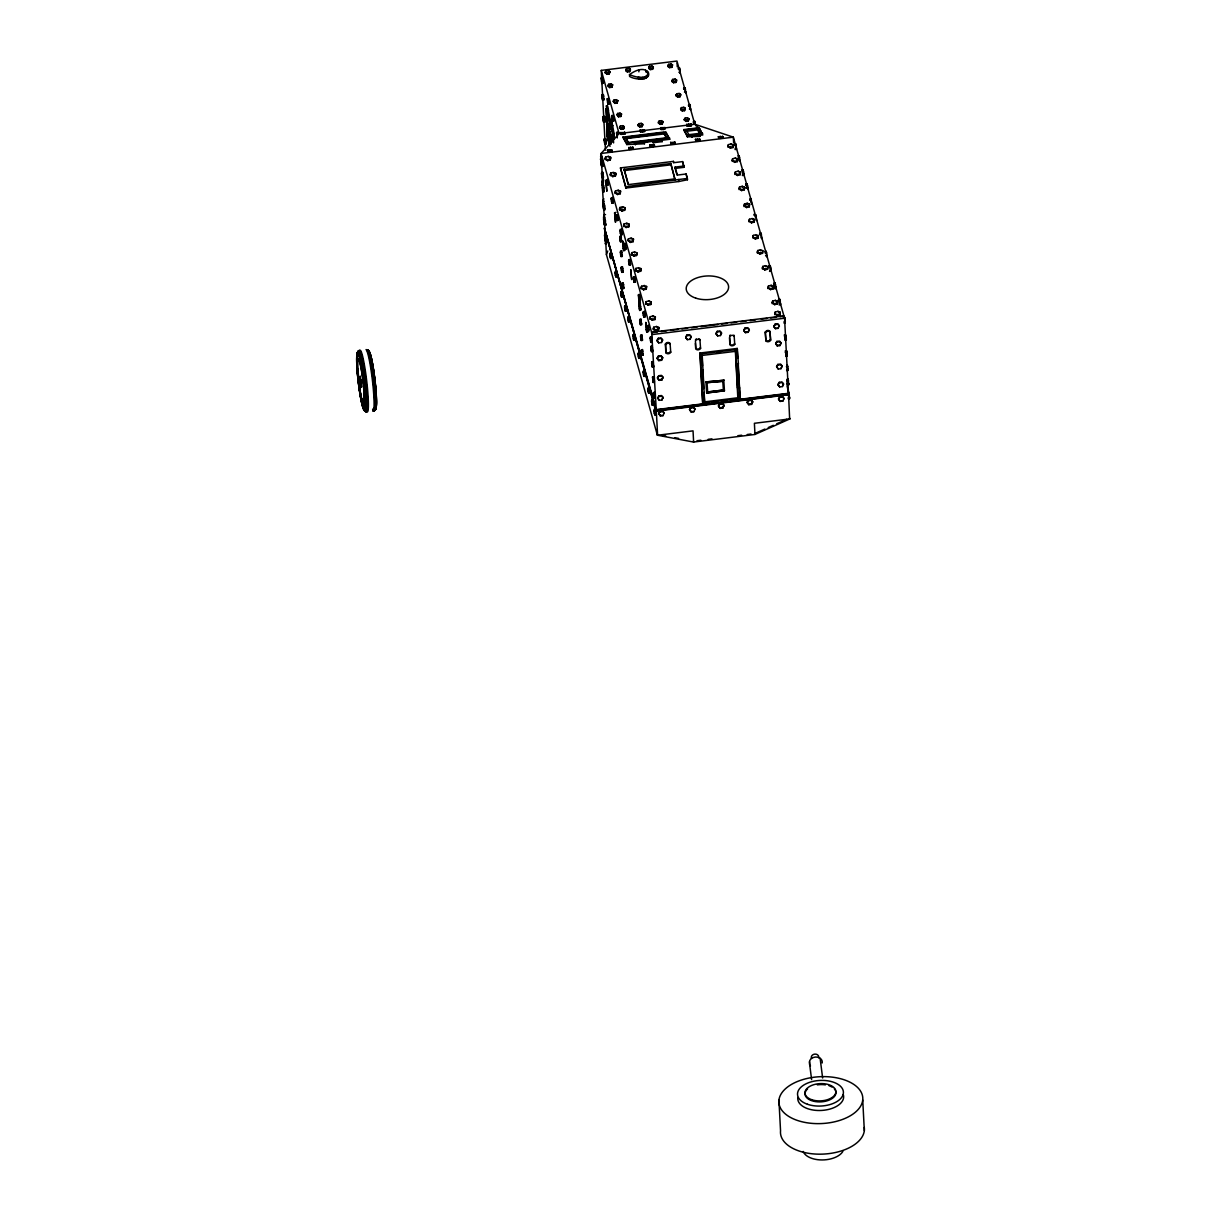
<?xml version="1.0" encoding="UTF-8"?>
<svg xmlns="http://www.w3.org/2000/svg" width="1221" height="1221" viewBox="0 0 1221 1221"><rect width="100%" height="100%" fill="white"/><g stroke="black" fill="none" stroke-linecap="round" stroke-linejoin="round"><path stroke-width="1.5" d="M600.549 159.585L602.487 160.149L600.549 159.585L601.129 154.167M601.724 185.165L603.662 185.729L601.724 185.165L602.319 179.746M601.907 159.707L601.907 156.776L600.549 156.654M603.891 201.77L603.311 204.258L602.731 200.87L603.891 198.84M603.082 185.287L603.662 179.869M605.54 220.513L603.601 219.948L603.601 217.017L604.197 214.53L605.54 214.652M606.288 241.636L605.692 244.124L605.112 240.735L606.288 238.706M605.937 181.608L606.837 191.087L605.937 181.608L607.31 181.227M614.606 212.759L615.491 222.237L614.606 212.759L615.979 212.378M623.656 250.626L622.756 241.148L623.656 250.626L625.03 250.458M646.703 331.975L645.802 322.497L646.703 331.975L648.061 331.807M601.236 77.93L601.877 83.425L603.25 83.257L603.037 79.289L602.609 77.762L601.236 77.93L601.877 83.425M602.609 77.762L603.25 83.257M601.877 95.971L601.984 94.75L603.357 94.582L603.983 100.076L602.625 100.244L602.197 98.718L601.877 95.971L603.25 95.803L603.357 94.582M602.625 100.244L601.984 94.75M602.853 117.872L602.96 116.651L604.532 116.453L605.158 121.947L603.601 122.146L603.174 120.62L602.853 117.872L604.426 117.674L604.532 116.453M603.601 122.146L602.96 116.651M600.93 162.164L602.228 160.806L602.853 166.3L601.678 166.453L601.251 164.927L600.93 162.164L602.228 160.806M607.28 98.672L607.905 104.167L609.081 104.029L608.882 100.061L608.455 98.535L607.28 98.672L607.905 104.167M601.678 166.453L601.053 160.958M604.197 140.033L604.319 138.812L605.677 138.645L606.318 144.139L604.944 144.307L604.517 142.781L604.197 140.033L605.57 139.866L605.677 138.645M601.48 173.657L602.777 172.283L603.403 177.778L602.228 177.93L601.8 176.404L601.48 173.657L602.777 172.283M608.333 99.756L608.455 98.535M604.944 144.307L604.319 138.812M602.228 177.93L601.602 172.436M602.35 186.584L602.991 192.079L604.273 190.72L603.525 186.447L602.35 186.584L605.357 234.661M602.991 192.079L604.273 190.72M603.418 187.668L603.525 186.447M603.067 205.708L604.349 204.334L604.99 209.829L603.815 209.981L603.388 208.455L603.067 205.708L604.349 204.334M611.721 116.773L611.828 115.552L613.201 115.385L613.842 120.879L612.469 121.062L611.721 116.773L613.095 116.606L613.201 115.385M606.165 180.83L607.447 179.472L608.089 184.966L606.913 185.119L606.486 183.593L606.165 180.83L607.447 179.472M603.815 209.981L603.174 204.487M612.469 121.062L611.828 115.552M606.913 185.119L606.272 179.624M603.83 221.093L605.112 219.734L605.753 225.229L604.578 225.381L604.151 223.84L603.83 221.093L605.112 219.734M604.578 225.381L603.937 219.887M604.548 235.226L605.83 233.867L606.455 239.347L605.28 239.499L604.853 237.973L604.548 235.226L605.83 233.867M605.28 239.499L604.654 234.005M617.216 137.958L616.59 132.463L617.963 132.295L618.391 133.822L617.017 133.989L616.59 132.463M611.217 198.855L612.499 197.497L613.125 202.991L611.95 203.129L611.523 201.602L611.217 198.855L612.499 197.497M617.963 132.295L617.841 133.516L616.483 133.684M611.95 203.129L611.324 197.634M609.905 254.243L611.202 252.884L609.905 254.243L610.225 256.99L610.653 258.516L611.828 258.379L611.202 252.884M610.653 258.516L610.027 253.037M616.086 216.285L617.383 214.911L618.009 220.406L616.834 220.558L616.407 219.032L616.086 216.285L617.383 214.911M616.834 220.558L616.208 215.064M615.094 272.619L616.376 271.26L617.017 276.74L615.842 276.892L615.415 275.366L615.094 272.619L616.269 272.466M615.842 276.892L615.216 271.398M620.1 230.571L621.382 229.212L622.008 234.707L620.833 234.844L620.405 233.318L620.1 230.571L621.382 229.212M619.703 237.5L620.985 236.141L621.626 241.636L620.451 241.773L620.024 240.247L619.703 237.5L620.985 236.141M620.833 234.844L620.207 229.35M620.451 241.773L619.81 236.279M620.375 252.289L621.657 250.916L622.298 256.41L621.123 256.563L620.695 255.036L620.375 252.289L621.657 250.916M621.123 256.563L620.482 251.068M621.138 268.086L622.42 266.712L623.061 272.222L621.886 272.359L621.458 270.833L621.138 268.086L622.42 266.712M624.114 244.917L625.396 243.559L626.037 249.053L624.862 249.191L624.435 247.665L624.114 244.917L625.396 243.559M621.886 272.359L621.245 266.865M620.772 292.735L622.069 291.392L622.695 296.871L621.52 297.024L621.092 295.497L620.772 292.735L622.069 291.392M624.862 249.191L624.221 243.696M621.962 283.165L622.588 288.66L623.763 288.507L623.565 284.554L623.137 283.013L621.962 283.165L622.588 288.66M621.52 297.024L620.894 291.529M623.031 284.234L623.137 283.013M628.571 260.836L629.853 259.463L630.494 264.957L629.319 265.11L628.891 263.583L628.571 260.836L629.853 259.463M624.542 306.822L625.824 305.464L626.465 310.943L625.289 311.096L624.862 309.569L624.542 306.822L625.824 305.464M629.319 265.11L628.678 259.615M625.289 311.096L624.648 305.601M627.853 317.811L629.136 316.468L629.777 321.947L628.601 322.1L628.174 320.558L627.853 317.811L629.029 317.674M628.601 322.1L627.96 316.605M633.394 278.067L634.676 276.694L635.317 282.188L634.142 282.341L633.714 280.815L633.394 278.067L634.676 276.694M634.142 282.341L633.501 276.846M633.104 334.798L633.73 340.293L634.905 340.14L634.706 336.172L634.279 334.646L633.104 334.798L633.73 340.293M640.628 299.923L639.117 300.137L638.69 298.596L638.491 294.643L639.667 294.49L640.292 299.984L639.667 294.49M639.117 300.137L638.491 294.643M639.071 304.929L639.697 310.424L640.994 309.066L640.247 304.792L639.071 304.929L639.697 310.424M640.125 306.013L640.247 304.792M639.667 320.497L640.949 319.139L641.59 324.633L640.415 324.771L639.987 323.244L639.667 320.497L640.949 319.139M640.415 324.771L639.773 319.276M638.095 354.121L639.392 352.762L640.018 358.241L638.842 358.394L638.415 356.868L638.095 354.121L639.392 352.762M640.521 336.233L641.803 334.875L642.444 340.369L641.269 340.506L640.842 338.98L640.521 336.233L641.803 334.875M638.842 358.394L638.217 352.9M643.116 312.759L644.398 311.401L645.024 316.895L643.849 317.033L643.421 315.506L643.116 312.759L644.398 311.401M641.269 340.506L640.628 335.012M643.849 317.033L643.223 311.538M641.193 350.931L642.49 349.572L643.116 355.067L641.941 355.204L641.513 353.678L641.193 350.931L642.49 349.572M641.941 355.204L641.315 349.71M647.038 326.755L648.32 325.397L648.946 330.891L647.771 331.028L647.344 329.502L647.038 326.755L648.32 325.397M643.177 372.115L644.459 370.757L645.1 376.251L643.925 376.389L643.498 374.862L643.177 372.115L644.459 370.757M647.771 331.028L647.145 325.534M643.925 376.389L643.299 370.909M650.213 338.095L651.495 336.737L652.121 342.231L650.961 342.384L650.518 340.842L650.213 338.095L651.495 336.737M650.961 342.384L650.32 336.874M650.762 347.375L652.045 346.001L652.686 351.495L651.51 351.648L651.083 350.122L650.762 347.375L652.045 346.001M647.954 389.011L649.236 387.652L649.877 393.147L648.702 393.284L648.275 391.758L647.954 389.011L649.236 387.652M651.51 351.648L650.869 346.154M648.702 393.284L648.061 387.805M651.632 362.881L652.914 361.508L653.54 367.002L652.38 367.155L651.953 365.628L651.632 362.881L652.808 362.729L653.54 367.002M679.38 69.048L679.486 67.827L678.128 67.994L678.555 69.521L679.914 69.353L680.128 73.321L679.7 71.795M652.38 367.155L651.739 361.66M652.548 376.953L653.174 382.463L654.349 382.31L654.151 378.342L653.723 376.816L652.548 376.953L653.174 382.463M651.541 401.007L652.625 399.679L653.266 405.158L652.289 405.28L651.861 403.754L651.541 401.007L652.625 399.679M653.601 378.037L653.723 376.816M653.204 393.666L654.502 392.307L655.128 397.802L653.952 397.939L653.525 396.413L653.204 393.666L654.502 392.307M652.289 405.28L651.648 399.801M653.952 397.939L653.327 392.445M654.044 410.592L655.326 409.233L655.967 414.728L654.792 414.865L654.364 413.339L654.044 410.592L655.219 410.439L655.967 414.728M683.638 89.087L683.76 87.866L685.118 87.698L685.759 93.193M654.792 414.865L654.151 409.386M685.012 88.919L685.118 87.698M688.522 105.952L688.644 104.731L690.002 104.563L690.643 110.058M689.896 105.784L690.002 104.563M693.391 122.817L693.497 121.612L694.871 121.444L695.619 125.717M694.764 122.649L694.871 121.444M736.37 149.359L736.156 145.391L734.783 145.558L734.355 144.032L735.729 143.864L736.37 149.359L734.996 149.527M739.01 157.082L739.117 155.861L737.759 156.029M743.696 175.351L743.497 171.383L742.124 171.551L741.696 170.024L743.07 169.856L743.696 175.351L742.337 175.519M745.649 185.226L745.756 184.005L747.13 183.837L747.878 188.11L746.504 188.278M747.13 183.837L747.756 189.331M751.22 202.594L751.007 198.626L749.831 198.764M751.648 204.121L751.007 198.626M754.166 215.278L754.273 214.072L754.7 215.598M755.845 216.27L755.952 215.049L754.593 215.217M756.593 220.543L755.952 215.049M759.615 233.272L760.973 233.104L760.866 234.325L759.493 234.493M766.086 252.579L766.193 251.358L764.819 251.526L765.246 253.052L766.62 252.884L766.819 256.853L766.391 255.326M768.772 267.109L768.894 265.888L770.253 265.72L770.894 271.215L769.52 271.383M770.253 265.72L770.894 271.215M773.656 284.401L773.763 283.18L775.137 283.013L775.762 288.507L774.389 288.675M775.137 283.013L775.762 288.507M780.463 304.792L780.25 300.824L778.891 300.992L778.464 299.466L779.822 299.298L780.463 304.792L779.09 304.96M783.272 317.506L784.63 317.338L785.271 322.832L783.897 323M785.271 322.832L784.63 317.338M785.057 339.179L784.95 340.384L786.324 340.216L785.683 334.722L784.325 334.89L785.057 339.179L786.431 339.011M787.026 352.274L785.652 352.442L785.866 356.41L787.224 356.242L787.026 352.274L786.599 350.748L785.225 350.915M786.599 350.748L786.492 351.969L785.118 352.136M787.957 370.451L787.331 364.957L787.957 370.451L786.599 370.619M787.408 384.905L786.767 379.41L788.14 379.243L788.781 384.737L787.408 384.905L786.98 383.379M788.033 380.464L788.14 379.243M788.858 394.368L788.964 393.147L789.605 398.656L788.232 398.824L788.339 397.603L789.712 397.435M605.173 158.776L605.555 157.112L608.302 156.38L610.653 157.295L610.317 159.951L607.585 160.684L605.173 158.776L607.524 159.692L610.271 158.959L610.653 157.295M605.219 159.753L605.555 157.112M610.317 174.74L610.698 173.077L613.446 172.344L615.796 173.275L615.476 175.916L612.728 176.648L610.317 174.74L612.683 175.671L615.415 174.924L615.796 173.275M610.378 175.732L610.698 173.077M615.094 192.597L615.476 190.949L618.223 190.217L620.573 191.132L620.253 193.773L617.505 194.521L615.094 192.597L617.46 193.529L620.192 192.796L620.573 191.132M615.14 193.59L615.476 190.949M619.49 209.142L619.871 207.494L622.618 206.746L624.984 207.677L624.648 210.317L621.901 211.05L619.49 209.142L621.855 210.073L624.587 209.34L624.984 207.677M619.551 210.134L619.871 207.494M623.687 225.626L624.068 223.962L626.8 223.229L629.166 224.16L628.83 226.801L626.083 227.533L623.687 225.626L626.037 226.557L628.784 225.809L629.166 224.16M623.733 226.618L624.068 223.962M627.991 240.522L628.388 238.858L631.12 238.126L633.485 239.041L633.15 241.682L630.402 242.43L627.991 240.522L630.357 241.437L633.104 240.705L633.485 239.041M631.455 254.304L631.837 252.64L634.569 251.908L636.935 252.839L636.599 255.479L633.867 256.212L631.455 254.304L633.806 255.235L636.553 254.502L636.935 252.839M631.501 255.296L631.837 252.64M635.53 270.07L635.912 268.406L638.659 267.674L641.01 268.589L640.674 271.23L637.942 271.978L635.53 270.07L637.881 270.986L640.628 270.253L641.01 268.589M635.576 271.047L635.912 268.406M641.132 287.927L641.513 286.263L644.261 285.531L646.626 286.447L646.291 289.102L643.543 289.835L641.132 287.927L643.498 288.843L646.23 288.11L646.626 286.447M641.193 288.904L641.513 286.263M645.68 303.312L646.062 301.663L648.809 300.931L651.159 301.846L650.839 304.487L648.092 305.235L645.68 303.312L648.046 304.243L650.778 303.51L651.159 301.846M645.726 304.304L646.062 301.663M649.893 318.345L650.274 316.697L653.021 315.964L655.372 316.88L655.036 319.52L652.304 320.268L649.893 318.345L652.243 319.276L654.99 318.544L655.372 316.88M649.938 319.337L650.274 316.697M653.327 328.892L653.708 327.228L656.455 326.495L658.806 327.426L658.47 330.067L655.738 330.799L653.327 328.892L655.677 329.823L658.424 329.075L658.806 327.426M653.372 329.884L653.708 327.228M727.975 146.306L728.372 144.643L731.104 143.91L733.47 144.826L733.134 147.482L730.387 148.214L727.975 146.306L730.341 147.222L733.088 146.489L733.47 144.826M728.037 147.283L728.372 144.643M732.218 160.455L732.6 158.791L735.332 158.058L737.698 158.989L737.362 161.63L734.63 162.362L732.218 160.455L734.569 161.386L737.316 160.638L737.698 158.989M732.264 161.447L732.6 158.791M735.027 173.565L735.408 171.902L738.14 171.169L740.506 172.1L740.17 174.74L737.423 175.473L735.027 173.565L737.377 174.496L740.124 173.748L740.506 172.1M735.073 174.557L735.408 171.902M739.148 188.675L739.529 187.011L742.276 186.279L744.627 187.195L744.291 189.835L741.559 190.583L739.148 188.675L741.498 189.591L744.245 188.858L744.627 187.195M739.193 189.652L739.529 187.011M744.123 205.647L744.505 203.983L747.252 203.251L749.602 204.182L749.282 206.822L746.535 207.555L744.123 205.647L746.489 206.578L749.221 205.83L749.602 204.182M744.169 206.639L744.505 203.983M749.038 220.94L749.419 219.276L752.167 218.544L754.532 219.459L754.196 222.115L751.449 222.848L749.038 220.94L751.403 221.856L754.135 221.123L754.532 219.459M749.099 221.917L749.419 219.276M752.853 237.088L753.25 235.424L755.982 234.691L758.348 235.607L758.012 238.263L755.265 238.995L752.853 237.088L755.219 238.003L757.966 237.271L758.348 235.607M752.914 238.064L753.25 235.424M757.341 252.167L757.722 250.519L760.469 249.771L762.82 250.702L762.499 253.342L759.752 254.075L757.341 252.167L759.706 253.098L762.438 252.365L762.82 250.702M757.386 253.159L757.722 250.519M762.392 268.055L762.774 266.407L765.521 265.659L767.872 266.59L767.551 269.231L764.804 269.963L762.392 268.055L764.758 268.986L767.49 268.254L767.872 266.59M762.438 269.047L762.774 266.407M768.055 287.698L768.436 286.035L771.184 285.302L773.534 286.233L773.198 288.873L770.466 289.606L768.055 287.698L770.405 288.629L773.152 287.881L773.534 286.233M768.101 288.69L768.436 286.035M772.221 302.747L772.603 301.099L775.35 300.366L777.716 301.282L777.38 303.922L774.633 304.67L772.221 302.747L774.587 303.678L777.319 302.945L777.716 301.282M772.283 303.739L772.603 301.099M774.801 313.736L775.198 312.072L777.93 311.34L780.295 312.255L779.96 314.911L777.212 315.644L774.801 313.736L777.167 314.652L779.914 313.919L780.295 312.255M774.862 314.713L775.198 312.072M810.5 1065.887A6.532 5.418 -7.3 0 1 809.66 1064.681L809.737 1060.515A6.532 5.418 -7.3 0 1 819.764 1058.012L820.955 1058.973A6.532 5.418 -7.3 0 1 822.176 1062.972M789.59 418.055L789.834 418.925L754.868 434.478L693.528 442.048L657.6 435.241L657.356 434.371L657.402 435.256L606.41 254.563L607.737 251.007M629.487 74.603C656.379 85.852 651.251 58.761 629.487 74.603L629.578 76.404C634.081 79.594 651.556 81.899 647.954 71.642M657.035 340.415L658.287 338.248L661.019 337.896L662.515 339.713L661.446 342.521L658.714 342.872L657.035 340.415L658.714 342.872M657.219 341.071L658.287 338.248M662.515 339.713L661.446 342.521M657.142 358.196L658.378 356.028L661.11 355.677L662.606 357.478L661.553 360.302L658.806 360.653L657.142 358.196L658.806 360.653M657.325 358.852L658.378 356.028M661.553 360.302L662.606 357.478M657.478 377.884L658.714 375.717L661.446 375.351L662.942 377.167L661.889 379.99L659.142 380.341L657.478 377.884L659.142 380.341M657.661 378.525L658.714 375.717M685.653 337.21L686.889 335.042L689.636 334.691L691.132 336.492L690.063 339.316L687.331 339.667L685.653 337.21L687.331 339.667M661.889 379.99L662.942 377.167M685.836 337.851L686.889 335.042M691.132 336.492L690.063 339.316M657.707 397.939L658.897 395.863L661.523 395.528L662.942 397.268L661.935 399.984L659.325 400.32L657.707 397.939L659.325 400.32M657.89 398.595L658.897 395.863M662.942 397.268L661.935 399.984M658.668 413.476L659.92 411.309L662.652 410.943L664.148 412.759L663.095 415.583L660.347 415.934L658.668 413.476L660.347 415.934M658.852 414.117L659.92 411.309M715.994 333.455L717.231 331.303L719.963 330.937L721.458 332.753L720.405 335.561L717.658 335.928L715.994 333.455L717.658 335.928M716.178 334.111L717.231 331.303M721.458 332.753L720.405 335.561M689.529 409.569L690.765 407.402L693.513 407.036L694.993 408.852L693.94 411.66L691.193 412.026L689.529 409.569L691.193 412.026M689.712 410.21L690.765 407.402M743.742 330.204L744.993 328.037L747.725 327.686L749.221 329.487L748.168 332.31L745.421 332.661L743.742 330.204L745.421 332.661M743.925 330.86L744.993 328.037M748.168 332.31L749.221 329.487M718.467 405.921L719.703 403.754L722.45 403.403L723.931 405.204L722.878 408.028L720.131 408.379L718.467 405.921L720.131 408.379M718.65 406.562L719.703 403.754M722.878 408.028L723.931 405.204M773.824 326.328L775.076 324.16L777.808 323.794L779.303 325.61L778.204 328.312L775.472 328.678L773.824 326.328L775.472 328.678M773.977 326.862L775.076 324.16M775.64 343.528L776.861 341.407L779.547 341.056L780.997 342.842L779.96 345.604L777.289 345.955L775.64 343.528L777.289 345.955M775.823 344.185L776.861 341.407M779.96 345.604L780.997 342.842M747.145 402.289L748.397 400.122L751.129 399.771L752.624 401.572L751.556 404.395L748.824 404.746L747.145 402.289L748.824 404.746M747.328 402.93L748.397 400.122M751.556 404.395L752.624 401.572M776.587 366.575L777.823 364.407L780.57 364.041L782.066 365.857L780.997 368.681L778.265 369.032L776.587 366.575L778.265 369.032M776.77 367.216L777.823 364.407M782.066 365.857L780.997 368.681M777.975 384.478L779.227 382.31L781.959 381.944L783.455 383.76L782.402 386.569L779.654 386.935L777.975 384.478L779.654 386.935M778.159 385.119L779.227 382.31M783.455 383.76L782.402 386.569M778.525 398.946L779.761 396.779L782.508 396.413L783.989 398.229L782.936 401.037L780.188 401.404L778.525 398.946L780.188 401.404M778.708 399.588L779.761 396.779M605.189 72.192L605.998 70.91L608.348 70.604L609.874 71.566L609.111 73.993L606.776 74.298L605.189 72.192L609.05 72.848L609.874 71.566M605.25 73.336L605.998 70.91M607.982 85.47L608.806 84.188L611.141 83.883L612.667 84.844L611.904 87.271L609.569 87.576L607.982 85.47L611.843 86.111L612.667 84.844M608.043 86.615L608.806 84.188M625.717 69.887L626.541 68.605L628.876 68.284L630.402 69.246L629.639 71.673L627.304 71.993L625.717 69.887L629.578 70.528L630.402 69.246M625.778 71.032L626.541 68.605M613.201 101.267L614.026 99.985L616.361 99.679L617.887 100.641L617.124 103.068L614.789 103.373L613.201 101.267L614.728 102.228L617.063 101.908L617.887 100.641M616.864 114.698L617.673 113.431L620.024 113.11L621.55 114.072L620.787 116.499L618.452 116.819L616.864 114.698L620.726 115.354L621.55 114.072M648.656 67.506L649.48 66.224L651.816 65.919L653.342 66.88L652.594 69.307L650.244 69.612L648.656 67.506L652.533 68.147L653.342 66.88M648.717 68.651L649.48 66.224M619.581 127.259L620.405 125.977L622.741 125.671L624.267 126.633L623.519 129.06L621.168 129.365L619.581 127.259L623.458 127.9L624.267 126.633M619.642 128.403L620.405 125.977M667.872 65.568L668.696 64.286L671.031 63.98L672.557 64.942L671.809 67.369L669.459 67.674L667.872 65.568L671.748 66.209L672.557 64.942M667.933 66.712L668.696 64.286M638.064 124.924L638.873 123.642L641.223 123.336L642.734 124.298L641.987 126.725L639.651 127.03L638.064 124.924L641.925 125.565L642.734 124.298M638.125 126.068L638.873 123.642M671.932 80.647L672.74 79.365L675.091 79.06L676.617 80.021L675.854 82.448L673.519 82.753L671.932 80.647L675.793 81.303L676.617 80.021M671.993 81.792L672.74 79.365M658.363 122.268L659.187 121.001L661.523 120.681L663.049 121.642L662.286 124.069L659.951 124.389L658.363 122.268L662.24 122.924L663.049 121.642M676.007 95.024L676.816 93.742L679.151 93.437L680.677 94.399L679.929 96.825L677.594 97.131L676.007 95.024L679.868 95.665L680.677 94.399M658.424 123.428L659.187 121.001M676.068 96.169L676.816 93.742M680.646 108.883L681.455 107.601L683.791 107.28L685.317 108.242L684.569 110.668L682.234 110.989L680.646 108.883L684.508 109.524L685.317 108.242M680.708 110.027L681.455 107.601M684.264 119.429L685.073 118.147L687.408 117.842L688.934 118.803L688.171 121.062L685.836 121.383L684.264 119.429L688.125 120.085L688.934 118.803M684.309 120.421L685.073 118.147M608.195 125.046L610.012 122.344L608.058 114.85L606.226 117.567L608.195 125.046L610.149 124.801L608.302 127.32L606.349 119.826M611.034 125.794L609.203 128.495L611.172 135.974L613.125 135.729L611.294 138.248L609.325 130.754M611.172 135.974L613.003 133.272L611.431 127.289M606.455 121.886L608.409 129.38L610.271 127.06L610.012 122.344M609.432 132.83L611.4 140.308L613.247 138.004L611.294 138.248M606.99 132.036L608.943 139.515L610.805 137.301L611.141 143.864L609.187 144.093L607.219 136.599M660.729 128.434L619.093 133.577L601.114 153.464L602.869 187.027M607.066 133.73L609.035 141.209L610.912 139.286L608.943 139.515M607.142 135.165L609.111 142.643L610.988 140.98L609.035 141.209M609.187 144.093L611.065 142.414L609.111 142.643M754.731 433.562L764.865 429.059M768.238 427.564L773.305 425.305M776.678 423.809L786.812 419.291M620.573 132.601L625.015 132.54L625.152 133.883L621.107 134.417L620.573 132.601L621.107 134.417M620.97 133.074L625.015 132.54M620.711 133.944L622.542 133.44M640.094 130.204L644.535 130.143L644.657 131.502L640.628 132.036L640.094 130.204L640.628 132.036M640.491 130.678L644.535 130.143M640.231 131.563L642.048 131.059M660.683 127.671L665.124 127.61L665.262 128.953L663.446 129.457L661.217 129.487L660.683 127.671L661.217 129.487M661.08 128.144L665.124 127.61M686.828 124.435L691.269 124.359L691.407 125.717L689.575 126.221L687.362 126.251L686.828 124.435L687.362 126.251M687.225 124.893L691.269 124.359M686.965 125.778L691.407 125.717M607.493 150.244L611.935 150.183L612.057 151.526L608.027 152.06L607.493 150.244L608.027 152.06M607.89 150.717L611.935 150.183M607.631 151.587L612.057 151.526M628.708 147.573L633.15 147.497L633.272 148.855L631.455 149.359L629.242 149.389L628.708 147.573L629.242 149.389M629.105 148.031L633.15 147.497M628.846 148.916L633.272 148.855M649.954 144.978L654.38 144.917L654.517 146.261L650.472 146.795L649.954 144.978L650.472 146.795M650.35 145.452L654.38 144.917M650.076 146.322L651.907 145.818M670.65 142.46L675.091 142.399L675.228 143.742L671.184 144.276L670.65 142.46L671.184 144.276M671.046 142.933L675.091 142.399M670.787 143.803L672.603 143.3M695.482 139.392L699.923 139.331L700.045 140.69L696.016 141.224L695.482 139.392L696.016 141.224M695.878 139.866L699.923 139.331M695.619 140.751L700.045 140.69M718.436 136.706L722.878 136.645L722.985 137.805L721.168 138.309L718.94 138.339L718.436 136.706L718.94 138.339M718.543 137.866L720.375 137.363L720.253 136.203M722.878 136.645L721.046 137.149L721.168 138.309M619.932 208.47L622.664 207.738L622.618 206.746M744.566 204.975L747.298 204.243L747.252 203.251M658.47 338.904L661.202 338.538L662.698 340.354M687.072 335.683L689.819 335.332L691.315 337.149M717.414 331.944L720.146 331.593L721.642 333.394M745.176 328.693L747.908 328.327L749.404 330.143M775.228 324.694L777.96 324.343L779.456 326.144M745.237 332.02L747.985 331.654M775.32 328.128L778.204 328.312M658.562 356.685L661.294 356.318L662.789 358.135M777.044 342.063L779.731 341.712L781.181 343.483M658.623 360.012L661.37 359.646M777.105 345.314L779.776 344.963M658.897 376.358L661.629 376.007L663.125 377.823M658.958 379.685L661.706 379.334M778.006 365.048L780.753 364.697L782.249 366.514M659.081 396.52L661.706 396.184L663.125 397.909M779.41 382.951L782.142 382.6L783.638 384.401M660.103 411.95L662.835 411.599L664.331 413.415M690.949 408.043L693.696 407.692L695.176 409.493M719.886 404.395L722.634 404.044L724.114 405.86M748.58 400.763L751.312 400.412L752.808 402.228M779.944 397.42L782.692 397.069L784.172 398.87M660.164 415.277L663.095 415.583M691.01 411.37L693.94 411.66M719.947 407.738L722.695 407.371M748.641 404.105L751.373 403.739M780.005 400.747L782.936 401.037M608.302 127.32L610.271 127.06M780.143 316.85L783.897 315.888L651.663 332.204L656.257 409.6L604.426 228.113L655.83 411.187L789.224 394.673L787.011 385.912M605.448 150.198L601.266 70.391L676.953 61.05L694.795 124.237L733.333 137.164L784.554 318.223L788.491 393.299M601.678 79.457L603.037 79.289M601.449 81.899L602.823 81.731M678.861 72.268L680.234 72.1M601.984 82.204L603.357 82.036M602.411 96.276L603.785 96.108M602.731 99.023L604.105 98.855M684.187 89.392L685.546 89.225M607.707 100.198L608.882 100.061M684.508 92.14L685.866 91.972M607.478 102.64L608.653 102.503L609.081 104.029M608.012 102.961L609.187 102.808M606.959 108.562L605.982 108.684L606.715 111.248L606.425 105.83L607.402 105.708L612.347 131.196L613.125 133.959L614.102 133.837L614.377 139.209M607.676 110.272L608.653 110.149M607.402 105.708L607.966 115.69L608.943 115.568M690.445 106.09L689.071 106.258L688.644 104.731M603.403 118.178L604.96 117.979M612.255 117.094L613.629 116.926M689.392 109.005L690.75 108.837M603.708 120.925L605.28 120.726M612.576 119.841L613.949 119.673M614.102 133.837L611.782 121.215L610.805 121.337L611.095 126.755L607.966 115.69M612.057 125.763L613.034 125.656M612.347 131.196L613.324 131.074M695.298 122.97L693.925 123.138L693.497 121.612M664.514 127.976L694.795 124.237M607.432 131.364L606.394 111.493L612.896 134.539L613.873 134.417L614.056 138.034M643.559 141.132L644.505 143.757L626.846 144.551L622.878 137.103L665.811 131.807L669.764 139.255L653.052 141.392L652.212 140.064L653.174 142.735L662.179 141.621L661.217 138.95L662.179 141.621M699.206 133.837L699.984 136.386L687.392 136.844L683.668 129.624L699.129 127.717L702.838 134.936L699.358 135.378L699.206 133.837L702.686 133.41M625.579 137.301L628.922 143.773L625.579 137.301L663.72 132.601L667.063 139.057L663.72 132.601M685.943 129.792L697.374 128.373L700.427 133.242L688.98 134.646L685.943 129.792L686.095 131.334L697.527 129.914L699.816 133.562M604.746 140.339L606.104 140.171M624.893 138.217L632.356 137.301M636.08 136.844L641.681 136.142M645.421 135.684L651.007 134.997M625.717 138.645L663.858 133.944M605.051 143.086L606.425 142.918M628.784 142.414L666.925 137.714M683.668 129.624L687.225 135.302L691.3 134.814L692.078 137.363M622.878 137.103L626.709 143.208L669.627 137.912M691.925 135.821L699.831 134.844M645.268 141.743L650.717 141.071M634.508 143.605L634.371 142.262L635.179 143.544L652.35 141.407M601.48 162.485L602.655 162.332M601.251 164.927L602.426 164.774L602.853 166.3M735.103 148.306L736.477 148.138M601.8 165.232L602.96 165.079M678.845 181.517L687.438 179.762L687.377 178.449L678.586 179.533L678.845 181.517L625.839 188.049L620.451 167.903L673.458 161.37L673.824 162.683L682.6 161.599L683.852 166.025L683.928 167.338L675.152 168.422L675.076 167.109L683.852 166.025M628.037 184.188L624.129 169.276L670.772 163.522L675.167 180.143L670.772 163.522M624.206 170.589L670.848 164.835M602.029 173.962L603.205 173.825M738.186 157.555L739.56 157.387L739.758 161.355L739.331 159.829M601.8 176.404L602.976 176.251L603.403 177.778M602.335 176.709L603.51 176.572M606.7 181.151L607.875 180.998M606.486 183.593L607.921 183.608M687.377 178.449L686.11 173.993L677.334 175.076L675.076 167.109M607.02 183.898L608.195 183.745M675.091 178.831L628.449 184.585L624.129 169.276M602.777 188.126L603.952 187.973M620.451 167.903L625.763 186.737L678.586 179.533M602.564 190.552L603.723 190.415L604.166 191.941M742.444 174.298L743.818 174.13M611.752 199.176L612.927 199.023M611.523 201.602L612.698 201.465L613.125 202.991M612.072 201.923L613.247 201.77M747.557 185.363L746.184 185.531L745.756 184.005M745.97 187.973L747.328 187.79M603.601 206.013L604.777 205.876M603.922 208.76L605.097 208.623M615.216 214.927L616.574 214.759M749.725 199.985L750.9 199.832M616.636 216.59L617.811 216.453M750.274 200.29L751.434 200.152M616.407 219.032L617.582 218.88L618.009 220.406M616.941 219.337L618.116 219.2M604.364 221.413L605.54 221.26M604.151 223.84L605.326 223.702L605.753 225.229M604.685 224.16L605.86 224.008M604.487 229.304L656.318 410.79L657.6 435.241L693.04 430.86L693.62 442.002M620.634 230.891L621.81 230.738M620.405 233.318L621.581 233.18L622.008 234.707M755.021 216.758L756.379 216.59M605.082 235.531L606.257 235.378M620.955 233.638L622.13 233.486M604.853 237.973L606.028 237.82M605.402 238.278L606.578 238.126M620.237 237.805L621.413 237.668M620.024 240.247L621.199 240.11L621.626 241.636M620.558 240.552L621.733 240.415M623.29 243.727L624.664 243.559M624.648 245.238L625.824 245.085M624.435 247.665L625.595 247.527L626.037 249.053M624.969 247.985L626.144 247.832M623.046 248.458L624.419 248.29L624.145 243.116M760.042 234.814L761.4 234.646L761.614 238.599L761.187 237.072M620.909 252.594L622.084 252.457M610.454 254.548L611.629 254.411M620.695 255.036L621.871 254.884L622.298 256.41M621.23 255.342L622.405 255.204M610.225 256.99L611.4 256.853L611.828 258.379M610.775 257.295L611.935 257.158M629.105 261.141L630.28 261.004M628.891 263.583L630.051 263.431L630.494 264.957M629.426 263.889L630.601 263.751M621.687 268.391L622.847 268.254M621.458 270.833L622.634 270.68L623.061 272.222M621.993 271.138L623.168 271.001M615.643 272.924L616.819 272.787M765.567 255.8L766.941 255.632M615.415 275.366L616.59 275.213L617.017 276.74M615.949 275.671L617.124 275.534M633.928 278.373L635.103 278.22M633.714 280.815L634.889 280.662L635.317 282.188M634.248 281.12L635.424 280.983M622.389 284.691L623.565 284.554M770.68 267.246L769.322 267.414L768.894 265.888M622.161 287.133L623.336 286.981L623.763 288.507M622.71 287.439L623.885 287.301M769.627 270.162L771 269.994M621.321 293.055L622.496 292.903M621.092 295.497L622.267 295.345L622.695 296.871M621.642 295.803L622.802 295.65M638.385 295.848L639.545 295.711M638.919 296.169L640.094 296.016M638.69 298.596L639.865 298.458M639.239 298.916L640.415 298.763M774.19 284.707L775.564 284.539M774.511 287.454L775.884 287.286M639.163 306.074L639.01 304.823L640.369 304.655L640.109 299.481M625.091 307.127L626.251 306.99M639.499 306.471L640.674 306.318M624.862 309.569L626.037 309.417L626.465 310.943M625.396 309.875L626.571 309.737M639.27 308.898L640.445 308.76L640.872 310.287M639.819 309.218L640.994 309.066M643.65 313.064L644.825 312.927M643.421 315.506L644.596 315.354L645.024 316.895M643.971 315.812L645.146 315.674M628.403 318.132L629.578 317.979M628.708 320.879L629.883 320.726M640.201 320.802L641.376 320.665M779.196 303.739L780.57 303.571M639.987 323.244L641.162 323.092L641.59 324.633M640.521 323.55L641.697 323.412M647.573 327.06L648.748 326.923M646.092 329.807L647.451 329.639L647.756 331.608M647.893 329.807L649.068 329.67M733.623 142.796L733.333 137.164L601.114 153.464L651.693 332.692L657.356 331.99M661.141 331.517L666.803 330.83M670.588 330.357L678.143 329.426M681.913 328.968L687.591 328.266M691.361 327.793L697.023 327.091M700.808 326.633L717.811 324.542M721.58 324.069L727.258 323.367M731.028 322.909L736.69 322.207M740.475 321.734L746.138 321.047M749.923 320.574L755.585 319.871M761.248 319.185L766.925 318.483M770.695 318.009L776.358 317.307M633.531 336.324L634.706 336.172M652.335 334.539L784.554 318.223M641.056 336.538L642.231 336.401M633.302 338.751L634.477 338.614L634.905 340.14M633.852 339.072L635.027 338.919M640.842 338.98L642.017 338.843L642.444 340.369M641.376 339.301L642.551 339.148M784.004 321.779L785.378 321.611M650.747 338.415L651.922 338.263M650.518 340.842L651.693 340.705L652.121 342.231M651.068 341.163L652.243 341.01M651.297 347.68L652.472 347.542M641.742 351.251L642.918 351.099M651.617 350.427L652.792 350.29M641.513 353.678L642.689 353.541L643.116 355.067M638.644 354.426L639.819 354.288M642.048 353.998L643.223 353.846M784.752 336.431L786.11 336.263M638.415 356.868L639.59 356.715L640.018 358.241M638.965 357.173L640.14 357.036M703.922 392.399L704.685 402.854L738.095 398.733L737.805 393.345L739.789 393.101L740.155 400.152L702.792 404.762L699.862 353.037L737.225 348.428L738.415 364.026L736.248 363.614L738.415 364.026M699.862 353.037L700.137 354.014L737.499 349.404M716.773 352.625L720.482 352.167M702.533 365.842L701.938 354.456L702.212 355.418L735.607 351.312L736.431 364.27M652.167 363.186L653.342 363.034M651.953 365.628L653.113 365.476M652.487 365.934L653.662 365.796M735.942 357.646L737.911 357.402M736.126 358.302L738.095 358.058M643.726 372.42L644.902 372.283M785.973 355.189L787.347 355.021M643.498 374.862L644.673 374.71L645.1 376.251M644.032 375.168L645.207 375.03M652.976 378.495L654.151 378.342M652.747 380.921L653.922 380.784M653.281 381.242L654.456 381.089M786.385 366.651L787.759 366.483M786.706 369.398L788.079 369.23M705.952 381.929L723.9 380.265L705.952 381.929L706.654 392.979L724.45 390.781L723.748 379.731M648.488 389.331L649.664 389.178M707.035 382.661L722.908 381.273L707.035 382.661L707.646 391.987L723.366 390.033L722.756 380.723M648.275 391.758L649.435 391.62L649.877 393.147M648.809 392.078L649.984 391.926M653.754 393.986L654.929 393.834M654.059 396.733L655.234 396.581M787.209 380.937L788.568 380.769M736.248 363.614L737.515 387.805L739.499 387.561L739.941 393.65L737.805 393.345M737.515 387.805L739.651 388.095M787.514 383.684L788.888 383.516M652.075 401.327L653.052 401.205M651.861 403.754L652.838 403.632L653.266 405.158M652.396 404.075L653.372 403.953M704.41 401.892L737.82 397.771L738.095 398.733M655.677 409.676L705.372 403.541M722.374 401.45L726.159 400.992M731.822 400.29L735.591 399.816M739.377 399.359L789.071 393.223M604.426 228.113L655.769 409.997L708.378 403.51M712.133 403.052L717.765 402.35M721.535 401.892L727.167 401.19M732.798 400.503L789.163 393.544M654.578 410.897L788.552 394.429L789.636 418.94M787.484 394.536L789.132 394.352M788.033 394.856L789.392 394.688M654.364 413.339L655.54 413.186M654.899 413.644L656.074 413.507M789.834 418.925L754.395 423.29L754.975 434.432M696.993 440.72L700.823 440.216M708.149 439.346L711.98 438.843M737.896 435.683L741.62 435.21M747.191 434.523L751.022 434.02M608.409 129.38L610.378 129.151M611.4 140.308L613.354 140.079L611.507 142.475L609.538 134.982M696.779 126.389L697.893 126.282M718.833 137.179L722.985 137.805M601.724 182.234L603.082 182.341M602.731 200.87L604.074 200.992M602.731 203.815L604.074 203.922M603.601 217.017L604.96 217.14L604.96 220.07L603.601 219.948M605.112 240.735L606.471 240.858M605.112 243.681L606.471 243.788M662.041 435.256L665.72 435.958M674.908 437.698L678.586 438.385M737.743 159.966L735.332 158.058M740.552 173.077L738.14 171.169M610.698 158.287L608.302 156.38M754.578 220.452L752.167 218.544M613.491 173.336L615.857 174.252M756.043 235.668L758.394 236.599M777.762 302.274L775.35 300.366M780.341 313.248L777.93 311.34M638.705 268.651L641.056 269.582M651.22 302.839L648.809 300.931M658.867 328.403L656.455 326.495M676.678 81.166L675.091 79.06M653.403 68.025L651.816 65.919M680.738 95.543L679.151 93.437M630.463 70.406L628.876 68.284M685.378 109.402L683.791 107.28M688.995 119.795L687.408 117.842M609.935 72.711L608.348 70.604M642.795 125.442L641.223 123.336M624.328 127.778L622.741 125.671M675.228 143.742L674.694 141.926M644.657 131.502L644.139 129.67M654.517 146.261L653.983 144.444M625.152 133.883L624.618 132.066M701.953 133.516L699.129 127.717M699.358 135.378L699.984 136.386M665.933 133.15L669.764 139.255M643.696 142.475L644.505 143.757M788.094 390.689L789.224 394.673M770.619 340.293L769.978 331.486L770.619 340.293A2.732 2.244 -15.8 0 1 765.918 340.873L765.292 332.066A2.579 2.121 -15.8 0 1 765.506 331.669M765.292 332.066L765.918 340.873M734.111 335.561L734.325 336.324A2.579 2.121 -15.8 0 0 729.639 336.904L730.051 344.948A2.732 2.244 -15.8 0 0 734.752 344.368L734.111 335.561A2.579 2.121 -15.8 0 0 733.867 335.226M734.752 344.368L734.538 343.62A2.732 2.244 -15.8 0 1 729.837 344.2L729.502 337.759M683.928 167.338L682.6 161.599M687.438 179.762L686.11 173.993M675.152 168.422L676.953 174.801M740.155 400.152L738.11 365.338M724.45 390.781L706.654 392.979M723.366 390.033L707.646 391.987M699.923 339.621L700.137 340.369A2.579 2.121 -15.8 0 0 695.436 340.949L695.863 348.992A2.732 2.244 -15.8 0 0 700.564 348.428L699.923 339.621A2.579 2.121 -15.8 0 0 698.931 338.782M700.564 348.428L700.35 347.664A2.732 2.244 -15.8 0 1 695.649 348.244L695.405 343.406M601.266 70.391L619.093 133.577M606.425 105.83L607.692 111.126M608.363 114.911L610.866 123.779M611.874 127.32L613.873 134.417M668.162 342.475A2.579 2.121 -15.8 0 1 670.085 343.513L670.298 344.276A2.579 2.121 -15.8 0 0 665.598 344.856L665.384 344.093A2.579 2.121 -15.8 0 1 665.598 343.696M665.811 352.152L666.025 352.9A2.732 2.244 -15.8 0 0 670.726 352.32L670.497 351.572A2.732 2.244 -15.8 0 1 665.811 352.152L665.384 344.093M607.722 136.783L609.722 143.88M610.042 146.383L607.493 137.363L605.982 108.684M693.375 441.132L693.528 442.048M779.822 299.298L780.25 300.824M760.973 233.104L761.4 234.646M766.193 251.358L766.62 252.884M735.729 143.864L736.156 145.391M739.117 155.861L739.56 157.387M743.07 169.856L743.497 171.383M785.897 338.69L786.324 340.216M786.797 354.716L787.224 356.242M788.354 383.211L788.781 384.737M789.178 397.115L789.605 398.656M679.486 67.827L679.914 69.353M613.4 119.353L613.842 120.879M608.089 184.966L607.341 180.693M606.562 124.054L608.531 131.532M609.661 137.042L611.217 143.025M606.669 126.099L608.638 133.593M606.791 128.205L608.745 135.684M609.767 139.133L610.943 143.62M609.859 140.98L610.637 143.971M606.883 130.052L608.836 137.53M624.511 249.145L624.419 248.29M820.115 1058.302L822.633 1077.99M809.325 1061.736L811.614 1079.623M651.938 347.222L652.258 349.969M648.198 326.618L648.519 329.365M654.38 393.528L654.7 396.276M644.291 312.607L644.596 315.354M640.842 320.345L641.162 323.092M641.697 336.096L642.017 338.843M634.569 277.915L634.889 280.662M617.017 133.989L617.338 136.737M629.746 260.684L630.051 263.431M621.275 230.433L621.581 233.18M620.879 237.362L621.199 240.11M617.261 216.132L617.582 218.88M622.313 267.933L622.634 270.68M605.57 139.866L605.891 142.613M612.393 198.718L612.698 201.465M602.655 173.504L602.976 176.251M604.242 205.555L604.563 208.303M605.005 220.955L605.326 223.702M722.481 136.172L722.588 137.332M699.526 138.858L699.664 140.217M697.374 128.373L697.527 129.914M698.091 139.835L698.229 141.193M697.298 138.889L697.435 140.247M690.872 123.901L691.01 125.244M691.3 134.814L691.452 136.34M689.453 124.863L689.575 126.221M688.659 123.932L688.797 125.275M687.225 135.302L687.392 136.844M673.275 142.888L673.397 144.246M663.308 128.113L663.446 129.457M653.052 141.392L653.174 142.735M652.563 145.421L652.701 146.764M642.704 130.647L642.841 132.005M635.179 143.544L635.317 144.902M632.753 147.039L632.875 148.382M631.318 148L631.455 149.359M630.524 147.069L630.662 148.413M626.709 143.208L626.846 144.551M623.198 133.043L623.321 134.386M611.538 149.71L611.66 151.053M610.103 150.687L610.241 152.03M609.31 149.74L609.447 151.083M862.728 1100.029A42.002 23.428 -3 0 1 797.71 1120.542A42.002 23.428 -3 0 1 802.075 1079.822A42.002 23.428 -3 0 1 862.728 1100.029L864.331 1130.585M779.914 313.919L779.96 314.911M777.319 302.945L777.38 303.922M777.167 314.652L777.212 315.644M774.587 303.678L774.633 304.67M773.152 287.881L773.198 288.873M771.184 285.302L771.229 286.294M770.405 288.629L770.466 289.606M767.49 268.254L767.551 269.231M765.521 265.659L765.567 266.651M764.758 268.986L764.804 269.963M762.438 252.365L762.499 253.342M760.469 249.771L760.515 250.763M759.706 253.098L759.752 254.075M757.966 237.271L758.012 238.263M755.219 238.003L755.265 238.995M754.135 221.123L754.196 222.115M751.403 221.856L751.449 222.848M749.221 205.83L749.282 206.822M746.489 206.578L746.535 207.555M744.245 188.858L744.291 189.835M742.276 186.279L742.322 187.256M741.498 189.591L741.559 190.583M740.124 173.748L740.17 174.74M737.316 160.638L737.362 161.63M737.377 174.496L737.423 175.473M734.569 161.386L734.63 162.362M733.088 146.489L733.134 147.482M731.104 143.91L731.165 144.887M730.341 147.222L730.387 148.214M778.937 1100.228L780.54 1130.783A42.002 23.428 -3 0 0 822.664 1154.12A42.002 23.428 -3 0 0 864.3 1127.517M738.232 363.37L739.499 387.561M737.225 348.428L737.713 357.829M737.667 388.339L737.957 393.895M735.332 350.335L737.82 397.771M702.212 355.418L704.685 402.854M702.731 369.627L703.723 388.599M688.125 120.085L688.171 121.062M700.137 354.014L702.792 404.762M685.79 120.391L685.836 121.383M684.508 109.524L684.569 110.668M682.173 109.844L682.234 110.989M679.868 95.665L679.929 96.825M677.06 62.958L677.258 66.758M677.533 95.986L677.594 97.131M675.793 81.303L675.854 82.448M673.458 81.609L673.519 82.753M671.748 66.209L671.809 67.369M671.031 63.98L671.092 65.125M669.398 66.529L669.459 67.674M673.458 161.37L673.534 162.683M662.24 122.924L662.286 124.069M661.523 120.681L661.584 121.825M659.889 123.229L659.951 124.389M670.085 343.513L670.726 352.32M652.533 68.147L652.594 69.307M665.598 344.856L666.025 352.9M650.183 68.468L650.244 69.612M648.473 72.604L648.626 75.412M648.107 74.603L648.198 76.419M647.008 70.818L647.099 72.634M647.252 75.519L647.344 77.335M645.695 70.177L645.787 71.978M646.016 76.312L646.107 78.113M658.424 329.075L658.47 330.067M644.474 76.892L644.566 78.693M642.734 77.244L642.826 79.044M654.99 318.544L655.036 319.52M655.677 329.823L655.738 330.799M640.933 77.335L641.025 79.151M653.021 315.964L653.067 316.941M652.243 319.276L652.304 320.268M641.925 125.565L641.987 126.725M638.797 70.024L638.888 71.841M639.163 77.167L639.27 78.968M650.778 303.51L650.839 304.487M638.369 76.954L638.461 78.77M655.769 409.997L655.83 411.187M639.59 125.885L639.651 127.03M648.046 304.243L648.092 305.235M646.23 288.11L646.291 289.102M644.261 285.531L644.322 286.523M643.498 288.843L643.543 289.835M640.628 270.253L640.674 271.23M629.578 70.528L629.639 71.673M627.243 70.849L627.304 71.993M637.881 270.986L637.942 271.978M639.529 305.265L638.72 297.512L639.01 304.823M636.553 254.502L636.599 255.479M634.569 251.908L634.63 252.9M633.104 240.705L633.15 241.682M633.806 255.235L633.867 256.212M631.12 238.126L631.181 239.102M630.357 241.437L630.402 242.43M628.784 225.809L628.83 226.801M623.458 127.9L623.519 129.06M625.763 186.737L625.839 188.049M628.388 238.858L628.433 239.835M626.8 223.229L626.861 224.221M620.726 115.354L620.787 116.499M621.107 128.22L621.168 129.365M620.024 113.11L620.085 114.27M626.037 226.557L626.083 227.533M624.587 209.34L624.648 210.317M618.391 115.674L618.452 116.819M617.063 101.908L617.124 103.068M617.673 113.431L617.734 114.576M616.361 99.679L616.422 100.824M621.855 210.073L621.901 211.05M620.192 192.796L620.253 193.773M614.728 102.228L614.789 103.373M614.026 99.985L614.087 101.145M618.223 190.217L618.269 191.193M611.843 86.111L611.904 87.271M617.46 193.529L617.505 194.521M611.141 83.883L611.202 85.027M615.415 174.924L615.476 175.916M613.003 133.272L613.598 142.918M612.896 134.539L613.278 141.758M611.782 121.215L611.965 124.832M609.05 72.848L609.111 73.993M609.508 86.432L609.569 87.576M612.683 175.671L612.728 176.648M606.715 73.153L606.776 74.298M610.271 158.959L610.317 159.951M607.158 112.149L607.432 117.521M607.524 159.692L607.585 160.684M607.31 181.441L607.478 184.89M605.555 238.278L606.41 254.563M765.506 332.829A2.579 2.121 -15.8 0 1 770.192 332.249M665.903 343.345A2.579 2.121 -15.8 0 1 667.673 342.491M695.451 339.804A2.579 2.121 -15.8 0 1 696.55 338.873M729.639 335.744A2.579 2.121 -15.8 0 1 730.311 335.073M766.178 330.998A2.579 2.121 -15.8 0 1 769.734 331.15M770.405 339.53A2.732 2.244 -15.8 0 1 765.704 340.11M370.451 358.364A23.001 2.183 83.3 0 1 371.276 360.973M373.061 369.826A23.001 2.183 83.3 0 1 373.901 375.458M374.282 378.418A23.001 2.183 83.3 0 1 375.076 385.836M375.564 392.628A23.001 2.183 83.3 0 1 375.625 400.457M373.016 370.329A21.841 2.076 83.3 0 1 373.809 375.686M374.511 381.334A21.841 2.076 83.3 0 1 374.893 385.088M375.473 393.513A21.841 2.076 83.3 0 1 375.458 399.435M368.177 351.587A29.273 2.793 83.3 0 1 374.618 378.006A28.907 2.747 83.3 0 1 375.335 408.714M375.259 409.081A29.273 2.793 83.3 0 0 374.618 378.006A28.907 2.747 83.3 0 0 368.345 351.907M367.979 351.266A29.609 2.824 83.3 0 1 374.923 381.837A29.609 2.824 83.3 0 1 374.237 407.982M367.735 350.992A29.915 2.854 83.3 0 1 374.755 381.883A29.915 2.854 83.3 0 1 374.053 408.287M369.185 352.106A28.159 2.686 83.3 0 1 375.152 381.715A28.159 2.686 83.3 0 1 375.351 407.967M367.445 350.748A30.204 2.869 83.3 0 1 374.542 381.929A30.204 2.869 83.3 0 1 373.824 408.592M367.139 350.534A30.449 2.9 83.3 0 1 373.824 378.022A30.449 2.9 83.3 0 1 374.481 410.348M366.788 350.366A30.662 2.915 83.3 0 1 373.992 382.036A30.662 2.915 83.3 0 1 373.275 409.096M367.139 349.679A30.815 2.93 83.3 0 1 374.084 386.05A30.815 2.93 83.3 0 1 372.954 409.279M366.773 349.603A30.937 2.946 83.3 0 1 373.748 386.111A30.937 2.946 83.3 0 1 372.619 409.447M366.025 349.588A31.044 2.961 83.3 0 1 372.619 382.219A31.044 2.961 83.3 0 1 372.817 411.141M359.646 350.824A31.044 2.961 83.3 0 1 366.926 382.89A31.044 2.961 83.3 0 1 366.193 410.287M358.913 351.007A30.937 2.946 83.3 0 1 366.178 382.967A30.937 2.946 83.3 0 1 365.461 410.271M358.15 353.785A30.815 2.93 83.3 0 1 365.354 378.998A30.815 2.93 83.3 0 1 365.094 410.21M357.845 353.968A30.662 2.915 83.3 0 1 365.003 379.044A30.662 2.915 83.3 0 1 364.743 410.088M357.982 351.617A30.449 2.9 83.3 0 1 365.14 383.058A30.449 2.9 83.3 0 1 364.423 409.92M363.339 406.471A30.449 2.9 83.3 0 1 362.561 403.189M362.164 401.297A30.449 2.9 83.3 0 1 361.569 398.183M359.661 385.744A30.449 2.9 83.3 0 1 359.066 380.998M358.409 374.725A30.449 2.9 83.3 0 1 358.135 371.672M357.738 351.877A30.204 2.869 83.3 0 1 364.835 383.073A30.204 2.869 83.3 0 1 364.117 409.722M363.049 406.303A30.204 2.869 83.3 0 1 362.271 403.052M361.874 401.175A30.204 2.869 83.3 0 1 361.294 398.077M360.699 394.688A30.204 2.869 83.3 0 1 360.134 391.071M359.6 387.286A30.204 2.869 83.3 0 1 358.806 381.028M358.302 376.358A30.204 2.869 83.3 0 1 357.89 371.779M357.539 352.182A29.915 2.854 83.3 0 1 363.873 377.396A29.915 2.854 83.3 0 1 365.11 410.958A29.915 2.854 83.3 0 1 358.592 381.059M358.425 379.517A29.915 2.854 83.3 0 1 357.677 371.901M357.127 363.339A29.915 2.854 83.3 0 1 357.127 354.716M362.576 405.86A29.609 2.824 83.3 0 1 356.883 356.273A29.609 2.824 83.3 0 1 363.705 377.961A29.609 2.824 83.3 0 1 363.629 409.218M842.887 1151.372A20.604 11.493 -3 0 1 822.099 1159.95A20.604 11.493 -3 0 1 803.189 1151.434M811.446 1058.302A3.77 3.129 -7.3 0 1 814.865 1054.105A3.77 3.129 -7.3 0 1 818.696 1057.752M834.325 1088.873A15.491 8.639 -3 0 1 819.55 1101.907A15.491 8.639 -3 0 1 807.569 1088.934M817.383 1084.874A15.491 8.639 -3 0 1 825.381 1084.859M829.013 1085.713A15.491 8.639 -3 0 1 832.05 1087.087M843.268 1094.52A22.97 12.805 -3 0 1 821.901 1110.423A22.97 12.805 -3 0 1 797.832 1097.481M360.058 376.266L361.538 387.072L360.058 376.266M360.561 379.319L361.157 383.653L360.561 379.319M630.784 269.78L631.669 279.472L630.784 269.78M695.695 298.107A21.23 11.844 -3 0 0 728.571 287.774A21.23 11.844 -3 0 0 697.954 277.533A21.23 11.844 -3 0 0 695.695 298.107M357.6 368.788A23.001 2.183 83.3 0 0 363.415 404.166A23.001 2.183 83.3 0 0 361.691 371.153A23.001 2.183 83.3 0 0 357.6 368.788M357.768 369.414A21.841 2.076 83.3 0 0 363.293 403.022A21.841 2.076 83.3 0 0 361.645 371.672A21.841 2.076 83.3 0 0 357.768 369.414M356.914 365.323A29.273 2.793 83.3 0 0 364.316 410.363A29.273 2.793 83.3 0 0 362.118 368.345A29.273 2.793 83.3 0 0 356.914 365.323M356.868 365.949A28.159 2.686 83.3 0 0 363.98 409.294A28.159 2.686 83.3 0 0 361.859 368.864A28.159 2.686 83.3 0 0 356.868 365.949M356.853 365.537A28.907 2.747 83.3 0 0 364.163 410.027A28.907 2.747 83.3 0 0 361.981 368.513A28.907 2.747 83.3 0 0 356.853 365.537M811.889 1099.77A15.491 8.639 -3 0 0 835.866 1092.215A15.491 8.639 -3 0 0 813.507 1084.767A15.491 8.639 -3 0 0 811.889 1099.77M807.478 1104.272A22.97 12.805 -3 0 0 843.345 1093.421A22.97 12.805 -3 0 0 810.607 1082.02A22.97 12.805 -3 0 0 807.478 1104.272"/></g></svg>
